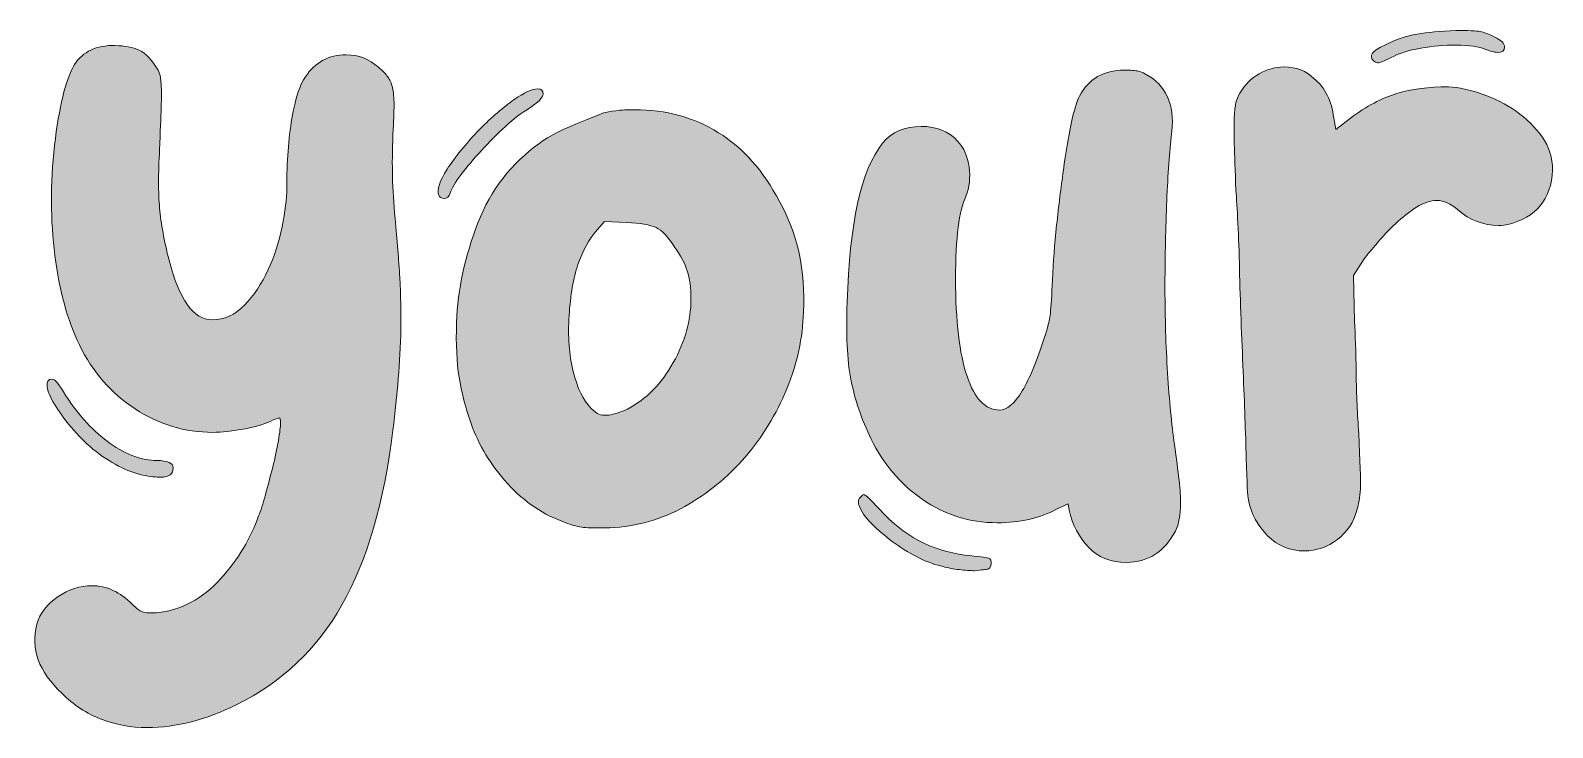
# Model space of a CAD drawing. Header units: inches. Extents: x 148 to 931, y -908 to -173.
# Drawn here: x 593.2 to 931.5, y -642.2 to -487.4 of the extents above; entities that cross this region are included whole.
import ezdxf

# ---------------------------------------------------------------- set-up
doc = ezdxf.new("R2010")
doc.units = ezdxf.units.IN
doc.header["$MEASUREMENT"] = 0
doc.layers.add('Layer 1', color=7, linetype='Continuous')

# ---------------------------------------------------------------- blocks, each defined once
blk = doc.blocks.new('block 4')
at = {"layer": 'Layer 1', "true_color": 0xe43b40}
h = blk.add_hatch(color=13, dxfattribs=at)
h.dxf.hatch_style = 2
edge = h.paths.add_edge_path()
edge.add_spline(control_points=[(931.48, -518.45), (931.17, -524.93), (927.85, -528.95), (921.52, -530.49), (921.06, -530.65), (920.37, -530.72), (919.44, -530.72), (916.2, -530.72), (913.19, -529.56), (910.41, -527.25), (908.87, -525.86), (907.32, -525.17), (905.78, -525.17), (904.39, -525.17), (902.89, -525.67), (901.27, -526.67), (899.65, -527.68), (898.1, -528.87), (896.64, -530.26), (895.17, -531.65), (893.82, -533.08), (892.58, -534.54), (891.35, -536.01), (890.34, -537.2), (889.58, -538.13), (889.58, -538.13), (887.26, -541.83), (887.26, -541.83), (887.26, -541.83), (887.49, -552.02), (887.49, -552.02), (887.64, -554.8), (887.76, -558.62), (887.84, -563.48), (887.91, -568.34), (888.11, -572.78), (888.42, -576.79), (888.72, -583.13), (888.84, -587.25), (888.77, -589.18), (888.68, -591.11), (888.42, -592.69), (887.95, -593.93), (887.34, -596.55), (885.91, -598.71), (883.67, -600.41), (881.43, -602.11), (879, -602.96), (876.38, -602.96), (873.14, -602.96), (870.4, -601.84), (868.16, -599.6), (865.92, -597.37), (864.49, -594.7), (863.88, -591.61), (863.72, -591), (863.56, -587.91), (863.41, -582.35), (863.26, -576.79), (863.03, -570.39), (862.72, -563.13), (862.56, -559.43), (862.41, -555.61), (862.25, -551.67), (862.1, -547.74), (861.99, -543.96), (861.91, -540.33), (861.83, -536.71), (861.71, -533.35), (861.56, -530.26), (861.41, -527.17), (861.25, -524.7), (861.1, -522.85), (860.94, -518.53), (860.83, -515.09), (860.75, -512.55), (860.67, -510), (860.67, -508.03), (860.75, -506.64), (860.83, -505.26), (860.94, -504.21), (861.1, -503.52), (861.25, -502.82), (861.56, -502.09), (862.02, -501.32), (863.1, -499.47), (864.53, -498.04), (866.31, -497.04), (868.08, -496.03), (869.9, -495.53), (871.75, -495.53), (874.53, -495.53), (876.76, -496.38), (878.46, -498.08), (880.93, -500.09), (882.4, -503.02), (882.86, -506.88), (882.86, -506.88), (883.32, -509.42), (883.32, -509.42), (883.32, -509.42), (886.56, -506.88), (886.56, -506.88), (890.11, -504.25), (893.55, -502.44), (896.87, -501.43), (900.18, -500.43), (904, -499.93), (908.33, -499.93), (910.64, -500.09), (913.15, -500.62), (915.85, -501.55), (918.55, -502.48), (921.06, -503.75), (923.38, -505.37), (925.69, -506.99), (927.62, -508.88), (929.17, -511.04), (930.71, -513.21), (931.48, -515.67), (931.48, -518.45)], knot_values=[0, 0, 0, 0, 1, 1, 1, 2, 2, 2, 3, 3, 3, 4, 4, 4, 5, 5, 5, 6, 6, 6, 7, 7, 7, 8, 8, 8, 9, 9, 9, 10, 10, 10, 11, 11, 11, 12, 12, 12, 13, 13, 13, 14, 14, 14, 15, 15, 15, 16, 16, 16, 17, 17, 17, 18, 18, 18, 19, 19, 19, 20, 20, 20, 21, 21, 21, 22, 22, 22, 23, 23, 23, 24, 24, 24, 25, 25, 25, 26, 26, 26, 27, 27, 27, 28, 28, 28, 29, 29, 29, 30, 30, 30, 31, 31, 31, 32, 32, 32, 33, 33, 33, 34, 34, 34, 35, 35, 35, 36, 36, 36, 37, 37, 37, 38, 38, 38, 39, 39, 39, 40, 40, 40, 40], degree=3, periodic=1)
edge = h.paths.add_edge_path()
edge.add_spline(control_points=[(895.59, -493.45), (894.05, -494.22), (893.05, -494.6), (892.58, -494.6), (892.27, -494.6), (891.97, -494.45), (891.66, -494.14), (890.58, -493.06), (891.43, -491.91), (894.21, -490.67), (896.67, -489.44), (899.07, -488.62), (901.38, -488.24), (903.7, -487.85), (906.55, -487.58), (909.95, -487.43), (912.73, -487.43), (914.54, -487.51), (915.39, -487.66), (916.24, -487.81), (917.28, -488.2), (918.52, -488.82), (920.06, -489.59), (920.83, -490.36), (920.83, -491.13), (920.83, -491.91), (920.29, -492.29), (919.21, -492.29), (918.59, -492.29), (917.67, -492.06), (916.43, -491.6), (915.2, -490.98), (913.03, -490.67), (909.95, -490.67), (907.48, -490.67), (904.89, -490.9), (902.19, -491.36), (899.49, -491.83), (897.29, -492.52), (895.59, -493.45)], knot_values=[0, 0, 0, 0, 1, 1, 1, 2, 2, 2, 3, 3, 3, 4, 4, 4, 5, 5, 5, 6, 6, 6, 7, 7, 7, 8, 8, 8, 9, 9, 9, 10, 10, 10, 11, 11, 11, 12, 12, 12, 13, 13, 13, 13], degree=3, periodic=1)
h = blk.add_hatch(color=13, dxfattribs=at)
h.dxf.hatch_style = 2
edge = h.paths.add_edge_path()
edge.add_spline(control_points=[(674.27, -529.18), (674.73, -533.97), (675.07, -538.33), (675.31, -542.27), (675.54, -546.2), (675.61, -550.02), (675.54, -553.73), (675.46, -557.43), (675.27, -561.1), (674.96, -564.72), (674.65, -568.35), (674.27, -572.17), (673.8, -576.18), (671.79, -592.23), (668.01, -605.16), (662.46, -614.96), (656.9, -624.76), (649.1, -632.13), (639.07, -637.07), (632.28, -640.47), (625.64, -642.17), (619.16, -642.17), (615.61, -642.17), (612.22, -641.55), (608.98, -640.31), (605.73, -639.08), (602.8, -637.15), (600.18, -634.53), (595.08, -629.74), (593.23, -624.65), (594.62, -619.25), (595.39, -616.78), (596.97, -614.73), (599.37, -613.11), (601.76, -611.49), (604.26, -610.68), (606.89, -610.68), (610.13, -610.68), (613.14, -612.07), (615.92, -614.85), (616.69, -615.62), (617.31, -616.12), (617.77, -616.35), (618.24, -616.58), (618.85, -616.7), (619.63, -616.7), (619.63, -616.7), (621.25, -616.7), (621.25, -616.7), (626.8, -616.08), (631.55, -613.57), (635.48, -609.17), (639.42, -604.78), (642.24, -600.1), (643.94, -595.17), (644.4, -594.09), (644.9, -592.54), (645.44, -590.54), (645.98, -588.53), (646.52, -586.48), (647.06, -584.4), (647.6, -582.32), (648.02, -580.35), (648.33, -578.5), (648.64, -576.64), (648.8, -575.34), (648.8, -574.56), (648.8, -573.79), (648.72, -573.41), (648.57, -573.41), (648.57, -573.41), (647.18, -573.87), (647.18, -573.87), (645.79, -574.64), (643.7, -575.3), (640.93, -575.83), (638.15, -576.38), (635.75, -576.64), (633.75, -576.64), (627.57, -576.64), (621.82, -574.91), (616.5, -571.44), (611.17, -567.96), (607.04, -563.22), (604.11, -557.2), (601.49, -551.8), (599.67, -545.2), (598.67, -537.4), (597.67, -529.61), (597.63, -521.47), (598.56, -512.98), (599.63, -504.34), (601.03, -498.51), (602.72, -495.5), (604.42, -492.49), (607.28, -490.91), (611.29, -490.75), (613.45, -490.75), (615.3, -491.02), (616.85, -491.56), (618.39, -492.1), (619.78, -493.38), (621.01, -495.38), (621.48, -496), (621.79, -496.54), (621.94, -497), (622.09, -497.47), (622.21, -498.28), (622.29, -499.43), (622.37, -500.59), (622.37, -502.29), (622.29, -504.53), (622.21, -506.77), (622.09, -509.89), (621.94, -513.9), (621.63, -519.15), (621.63, -523.48), (621.94, -526.87), (622.25, -530.27), (622.94, -534.12), (624.03, -538.44), (626.34, -547.24), (629.5, -551.64), (633.52, -551.64), (636.29, -551.64), (638.73, -550.56), (640.81, -548.4), (642.89, -546.24), (644.63, -543.65), (646.02, -540.64), (647.41, -537.63), (648.45, -534.43), (649.15, -531.04), (649.84, -527.64), (650.19, -524.79), (650.19, -522.47), (650.19, -516.61), (650.57, -511.44), (651.34, -506.96), (652.12, -502.48), (653.12, -499.4), (654.35, -497.7), (656.51, -494.46), (659.52, -492.84), (663.38, -492.84), (666.16, -492.84), (668.55, -493.76), (670.56, -495.61), (671.49, -496.39), (672.18, -497.08), (672.64, -497.7), (673.11, -498.32), (673.46, -499.13), (673.69, -500.13), (673.92, -501.13), (674.03, -502.41), (674.03, -503.95), (674.03, -505.49), (673.95, -507.65), (673.8, -510.43), (673.65, -513.98), (673.61, -517.15), (673.69, -519.92), (673.76, -522.7), (673.95, -525.79), (674.27, -529.18)], knot_values=[0, 0, 0, 0, 1, 1, 1, 2, 2, 2, 3, 3, 3, 4, 4, 4, 5, 5, 5, 6, 6, 6, 7, 7, 7, 8, 8, 8, 9, 9, 9, 10, 10, 10, 11, 11, 11, 12, 12, 12, 13, 13, 13, 14, 14, 14, 15, 15, 15, 16, 16, 16, 17, 17, 17, 18, 18, 18, 19, 19, 19, 20, 20, 20, 21, 21, 21, 22, 22, 22, 23, 23, 23, 24, 24, 24, 25, 25, 25, 26, 26, 26, 27, 27, 27, 28, 28, 28, 29, 29, 29, 30, 30, 30, 31, 31, 31, 32, 32, 32, 33, 33, 33, 34, 34, 34, 35, 35, 35, 36, 36, 36, 37, 37, 37, 38, 38, 38, 39, 39, 39, 40, 40, 40, 41, 41, 41, 42, 42, 42, 43, 43, 43, 44, 44, 44, 45, 45, 45, 46, 46, 46, 47, 47, 47, 48, 48, 48, 49, 49, 49, 50, 50, 50, 51, 51, 51, 52, 52, 52, 53, 53, 53, 54, 54, 54, 55, 55, 55, 55], degree=3, periodic=1)
edge = h.paths.add_edge_path()
edge.add_spline(control_points=[(607.12, -580.35), (605.42, -578.96), (603.8, -577.34), (602.26, -575.49), (600.72, -573.64), (599.48, -571.94), (598.56, -570.39), (597.63, -568.85), (597.09, -567.54), (596.94, -566.46), (596.78, -565.38), (597.17, -564.84), (598.09, -564.84), (598.71, -564.84), (599.72, -566.08), (601.1, -568.54), (604.03, -573.02), (607.32, -576.53), (610.94, -579.08), (614.57, -581.62), (618, -582.9), (621.25, -582.9), (623.71, -582.9), (624.95, -583.44), (624.95, -584.52), (624.95, -585.91), (624.03, -586.6), (622.17, -586.6), (621.71, -586.6), (621.13, -586.56), (620.44, -586.48), (619.74, -586.41), (619.01, -586.29), (618.24, -586.14), (614.68, -585.36), (610.98, -583.44), (607.12, -580.35)], knot_values=[0, 0, 0, 0, 1, 1, 1, 2, 2, 2, 3, 3, 3, 4, 4, 4, 5, 5, 5, 6, 6, 6, 7, 7, 7, 8, 8, 8, 9, 9, 9, 10, 10, 10, 11, 11, 11, 12, 12, 12, 12], degree=3, periodic=1)
h = blk.add_hatch(color=13, dxfattribs=at)
h.dxf.hatch_style = 2
edge = h.paths.add_edge_path()
edge.add_spline(control_points=[(847.44, -579.34), (848.36, -585.52), (848.83, -589.88), (848.83, -592.42), (848.83, -594.97), (848.44, -597.02), (847.67, -598.56), (845.2, -603.19), (841.57, -605.5), (836.79, -605.5), (833.23, -605.5), (830.42, -604.38), (828.34, -602.15), (826.25, -599.91), (824.82, -597.17), (824.06, -593.93), (824.06, -593.93), (823.82, -592.54), (823.82, -592.54), (823.82, -592.54), (821.28, -593.7), (821.28, -593.7), (817.42, -595.7), (813.02, -596.71), (808.08, -596.71), (801.9, -596.71), (796.35, -594.97), (791.41, -591.5), (786.47, -588.02), (782.69, -583.59), (780.07, -578.18), (777.9, -573.71), (776.4, -569.27), (775.55, -564.87), (774.7, -560.47), (774.43, -554.8), (774.74, -547.85), (775.2, -530.26), (777.83, -518.45), (782.61, -512.43), (784.61, -509.96), (787.47, -508.73), (791.18, -508.73), (794.57, -508.73), (797.27, -509.81), (799.28, -511.97), (800.67, -513.51), (801.52, -515.44), (801.83, -517.76), (802.14, -520.07), (801.9, -522.24), (801.13, -524.24), (799.59, -527.33), (798.82, -533.42), (798.82, -542.53), (798.82, -551.95), (799.66, -559.16), (801.36, -564.18), (803.06, -569.19), (805.45, -571.7), (808.54, -571.7), (810.24, -571.7), (811.94, -570.28), (813.64, -567.42), (815.33, -564.56), (816.95, -560.67), (818.5, -555.73), (819.27, -553.57), (819.73, -551.72), (819.89, -550.17), (820.04, -548.63), (820.19, -546.16), (820.35, -542.76), (820.5, -538.91), (820.81, -534.85), (821.28, -530.61), (821.74, -526.36), (822.24, -522.31), (822.78, -518.45), (823.32, -514.6), (823.9, -511.16), (824.52, -508.15), (825.13, -505.14), (825.75, -503.1), (826.37, -502.01), (828.37, -498.16), (831.69, -496.23), (836.32, -496.23), (837.71, -496.23), (838.76, -496.31), (839.45, -496.46), (840.15, -496.61), (840.95, -497), (841.88, -497.61), (846.05, -500.24), (847.67, -504.72), (846.74, -511.04), (846.28, -515.21), (845.93, -520.3), (845.7, -526.32), (845.47, -532.34), (845.35, -538.52), (845.35, -544.84), (845.35, -551.17), (845.54, -557.39), (845.93, -563.48), (846.32, -569.58), (846.82, -574.87), (847.44, -579.34)], knot_values=[0, 0, 0, 0, 1, 1, 1, 2, 2, 2, 3, 3, 3, 4, 4, 4, 5, 5, 5, 6, 6, 6, 7, 7, 7, 8, 8, 8, 9, 9, 9, 10, 10, 10, 11, 11, 11, 12, 12, 12, 13, 13, 13, 14, 14, 14, 15, 15, 15, 16, 16, 16, 17, 17, 17, 18, 18, 18, 19, 19, 19, 20, 20, 20, 21, 21, 21, 22, 22, 22, 23, 23, 23, 24, 24, 24, 25, 25, 25, 26, 26, 26, 27, 27, 27, 28, 28, 28, 29, 29, 29, 30, 30, 30, 31, 31, 31, 32, 32, 32, 33, 33, 33, 34, 34, 34, 35, 35, 35, 36, 36, 36, 36], degree=3, periodic=1)
edge = h.paths.add_edge_path()
edge.add_spline(control_points=[(800.9, -603.88), (803.83, -604.19), (805.57, -604.43), (806.11, -604.58), (806.65, -604.73), (806.84, -605.19), (806.69, -605.97), (806.53, -606.58), (806.3, -606.93), (806, -607.01), (805.68, -607.09), (804.68, -607.2), (802.98, -607.35), (802.06, -607.35), (800.94, -607.28), (799.63, -607.12), (798.32, -606.97), (797.12, -606.74), (796.04, -606.43), (794.5, -606.12), (792.76, -605.5), (790.83, -604.58), (788.9, -603.65), (787.09, -602.57), (785.39, -601.34), (783.69, -600.1), (782.11, -598.79), (780.64, -597.4), (779.17, -596.01), (778.13, -594.62), (777.52, -593.23), (777.05, -592.31), (777.13, -591.54), (777.75, -590.92), (778.06, -590.61), (778.29, -590.45), (778.44, -590.45), (778.75, -590.45), (779.91, -591.54), (781.92, -593.7), (787.16, -599.56), (793.49, -602.96), (800.9, -603.88)], knot_values=[0, 0, 0, 0, 1, 1, 1, 2, 2, 2, 3, 3, 3, 4, 4, 4, 5, 5, 5, 6, 6, 6, 7, 7, 7, 8, 8, 8, 9, 9, 9, 10, 10, 10, 11, 11, 11, 12, 12, 12, 13, 13, 13, 14, 14, 14, 14], degree=3, periodic=1)
h = blk.add_hatch(color=13, dxfattribs=at)
h.dxf.hatch_style = 2
edge = h.paths.add_edge_path()
edge.add_spline(control_points=[(703.9, -504.79), (702.35, -505.72), (700.66, -507.03), (698.8, -508.73), (696.95, -510.43), (695.18, -512.2), (693.48, -514.05), (691.78, -515.91), (690.27, -517.68), (688.96, -519.38), (687.65, -521.08), (686.84, -522.47), (686.53, -523.55), (686.22, -524.32), (685.76, -524.7), (685.14, -524.7), (684.53, -524.7), (684.14, -524.47), (683.99, -524.01), (683.52, -522.77), (684.14, -520.85), (685.84, -518.22), (687.53, -515.6), (689.93, -512.66), (693.02, -509.42), (695.79, -506.64), (698.34, -504.44), (700.66, -502.82), (702.97, -501.2), (704.74, -500.39), (705.98, -500.39), (706.75, -500.39), (707.14, -500.78), (707.14, -501.55), (707.14, -502.32), (706.06, -503.4), (703.9, -504.79)], knot_values=[0, 0, 0, 0, 1, 1, 1, 2, 2, 2, 3, 3, 3, 4, 4, 4, 5, 5, 5, 6, 6, 6, 7, 7, 7, 8, 8, 8, 9, 9, 9, 10, 10, 10, 11, 11, 11, 12, 12, 12, 12], degree=3, periodic=1)
edge = h.paths.add_edge_path()
edge.add_spline(control_points=[(759.69, -525.4), (763.7, -532.5), (765.48, -540.68), (765.02, -549.94), (764.86, -555.65), (763.63, -561.32), (761.32, -566.95), (759, -572.59), (755.91, -577.64), (752.05, -582.12), (748.19, -586.6), (743.72, -590.26), (738.62, -593.12), (733.53, -595.97), (727.98, -597.56), (721.96, -597.86), (719.18, -597.86), (717.24, -597.83), (716.17, -597.75), (715.09, -597.67), (713.77, -597.32), (712.23, -596.71), (707.29, -595.01), (702.97, -592.12), (699.27, -588.02), (695.56, -583.94), (692.86, -579.5), (691.16, -574.71), (689.93, -571.16), (689.04, -567.73), (688.5, -564.41), (687.96, -561.09), (687.77, -557.04), (687.92, -552.25), (688.23, -544.84), (689.81, -537.48), (692.67, -530.14), (695.52, -522.81), (700.11, -516.91), (706.44, -512.43), (707.83, -511.35), (709.57, -510.35), (711.65, -509.42), (713.74, -508.5), (716.71, -507.26), (720.57, -505.72), (721.18, -505.57), (722.11, -505.41), (723.34, -505.26), (724.58, -505.1), (725.97, -505.02), (727.51, -505.02), (734.46, -505.02), (740.67, -506.72), (746.15, -510.12), (751.63, -513.51), (756.14, -518.61), (759.69, -525.4)], knot_values=[0, 0, 0, 0, 1, 1, 1, 2, 2, 2, 3, 3, 3, 4, 4, 4, 5, 5, 5, 6, 6, 6, 7, 7, 7, 8, 8, 8, 9, 9, 9, 10, 10, 10, 11, 11, 11, 12, 12, 12, 13, 13, 13, 14, 14, 14, 15, 15, 15, 16, 16, 16, 17, 17, 17, 18, 18, 18, 19, 19, 19, 19], degree=3, periodic=1)
edge = h.paths.add_edge_path()
edge.add_spline(control_points=[(740.01, -547.16), (740.01, -544.54), (739.74, -542.41), (739.2, -540.79), (738.66, -539.17), (737.7, -537.36), (736.31, -535.35), (734.92, -533.19), (733.57, -531.8), (732.26, -531.19), (730.95, -530.57), (728.74, -530.18), (725.66, -530.03), (725.66, -530.03), (720.8, -529.8), (720.8, -529.8), (720.8, -529.8), (719.18, -531.65), (719.18, -531.65), (717.33, -533.81), (715.9, -536.39), (714.89, -539.4), (713.89, -542.41), (713.23, -546.16), (712.93, -550.63), (712.61, -555.26), (712.93, -559.43), (713.85, -563.13), (714.78, -566.84), (716.09, -569.54), (717.79, -571.24), (718.56, -572.01), (719.14, -572.48), (719.52, -572.63), (719.91, -572.78), (720.64, -572.86), (721.73, -572.86), (722.34, -572.71), (723.03, -572.51), (723.81, -572.28), (724.58, -572.05), (725.27, -571.78), (725.89, -571.47), (730.06, -569.31), (733.45, -565.88), (736.08, -561.17), (738.7, -556.46), (740.01, -551.79), (740.01, -547.16)], knot_values=[0, 0, 0, 0, 1, 1, 1, 2, 2, 2, 3, 3, 3, 4, 4, 4, 5, 5, 5, 6, 6, 6, 7, 7, 7, 8, 8, 8, 9, 9, 9, 10, 10, 10, 11, 11, 11, 12, 12, 12, 13, 13, 13, 14, 14, 14, 15, 15, 15, 16, 16, 16, 16], degree=3, periodic=1)
at = {"layer": 'Layer 1', "lineweight": 0}
for points, knots in [([(895.59, -493.45), (894.05, -494.22), (893.05, -494.6), (892.58, -494.6), (892.27, -494.6), (891.97, -494.45), (891.66, -494.14), (890.58, -493.06), (891.43, -491.91), (894.21, -490.67), (896.67, -489.44), (899.07, -488.62), (901.38, -488.24), (903.7, -487.85), (906.55, -487.58), (909.95, -487.43), (912.73, -487.43), (914.54, -487.51), (915.39, -487.66), (916.24, -487.81), (917.28, -488.2), (918.52, -488.82), (920.06, -489.59), (920.83, -490.36), (920.83, -491.13), (920.83, -491.91), (920.29, -492.29), (919.21, -492.29), (918.59, -492.29), (917.67, -492.06), (916.43, -491.6), (915.2, -490.98), (913.03, -490.67), (909.95, -490.67), (907.48, -490.67), (904.89, -490.9), (902.19, -491.36), (899.49, -491.83), (897.29, -492.52), (895.59, -493.45)], [0, 0, 0, 0, 1, 1, 1, 2, 2, 2, 3, 3, 3, 4, 4, 4, 5, 5, 5, 6, 6, 6, 7, 7, 7, 8, 8, 8, 9, 9, 9, 10, 10, 10, 11, 11, 11, 12, 12, 12, 13, 13, 13, 13]), ([(674.27, -529.18), (674.73, -533.97), (675.07, -538.33), (675.31, -542.27), (675.54, -546.2), (675.61, -550.02), (675.54, -553.73), (675.46, -557.43), (675.27, -561.1), (674.96, -564.72), (674.65, -568.35), (674.27, -572.17), (673.8, -576.18), (671.79, -592.23), (668.01, -605.16), (662.46, -614.96), (656.9, -624.76), (649.1, -632.13), (639.07, -637.07), (632.28, -640.47), (625.64, -642.17), (619.16, -642.17), (615.61, -642.17), (612.22, -641.55), (608.98, -640.31), (605.73, -639.08), (602.8, -637.15), (600.18, -634.53), (595.08, -629.74), (593.23, -624.65), (594.62, -619.25), (595.39, -616.78), (596.97, -614.73), (599.37, -613.11), (601.76, -611.49), (604.26, -610.68), (606.89, -610.68), (610.13, -610.68), (613.14, -612.07), (615.92, -614.85), (616.69, -615.62), (617.31, -616.12), (617.77, -616.35), (618.24, -616.58), (618.85, -616.7), (619.63, -616.7), (619.63, -616.7), (621.25, -616.7), (621.25, -616.7), (626.8, -616.08), (631.55, -613.57), (635.48, -609.17), (639.42, -604.78), (642.24, -600.1), (643.94, -595.17), (644.4, -594.09), (644.9, -592.54), (645.44, -590.54), (645.98, -588.53), (646.52, -586.48), (647.06, -584.4), (647.6, -582.32), (648.02, -580.35), (648.33, -578.5), (648.64, -576.64), (648.8, -575.34), (648.8, -574.56), (648.8, -573.79), (648.72, -573.41), (648.57, -573.41), (648.57, -573.41), (647.18, -573.87), (647.18, -573.87), (645.79, -574.64), (643.7, -575.3), (640.93, -575.83), (638.15, -576.38), (635.75, -576.64), (633.75, -576.64), (627.57, -576.64), (621.82, -574.91), (616.5, -571.44), (611.17, -567.96), (607.04, -563.22), (604.11, -557.2), (601.49, -551.8), (599.67, -545.2), (598.67, -537.4), (597.67, -529.61), (597.63, -521.47), (598.56, -512.98), (599.63, -504.34), (601.03, -498.51), (602.72, -495.5), (604.42, -492.49), (607.28, -490.91), (611.29, -490.75), (613.45, -490.75), (615.3, -491.02), (616.85, -491.56), (618.39, -492.1), (619.78, -493.38), (621.01, -495.38), (621.48, -496), (621.79, -496.54), (621.94, -497), (622.09, -497.47), (622.21, -498.28), (622.29, -499.43), (622.37, -500.59), (622.37, -502.29), (622.29, -504.53), (622.21, -506.77), (622.09, -509.89), (621.94, -513.9), (621.63, -519.15), (621.63, -523.48), (621.94, -526.87), (622.25, -530.27), (622.94, -534.12), (624.03, -538.44), (626.34, -547.24), (629.5, -551.64), (633.52, -551.64), (636.29, -551.64), (638.73, -550.56), (640.81, -548.4), (642.89, -546.24), (644.63, -543.65), (646.02, -540.64), (647.41, -537.63), (648.45, -534.43), (649.15, -531.04), (649.84, -527.64), (650.19, -524.79), (650.19, -522.47), (650.19, -516.61), (650.57, -511.44), (651.34, -506.96), (652.12, -502.48), (653.12, -499.4), (654.35, -497.7), (656.51, -494.46), (659.52, -492.84), (663.38, -492.84), (666.16, -492.84), (668.55, -493.76), (670.56, -495.61), (671.49, -496.39), (672.18, -497.08), (672.64, -497.7), (673.11, -498.32), (673.46, -499.13), (673.69, -500.13), (673.92, -501.13), (674.03, -502.41), (674.03, -503.95), (674.03, -505.49), (673.95, -507.65), (673.8, -510.43), (673.65, -513.98), (673.61, -517.15), (673.69, -519.92), (673.76, -522.7), (673.95, -525.79), (674.27, -529.18)], [0, 0, 0, 0, 1, 1, 1, 2, 2, 2, 3, 3, 3, 4, 4, 4, 5, 5, 5, 6, 6, 6, 7, 7, 7, 8, 8, 8, 9, 9, 9, 10, 10, 10, 11, 11, 11, 12, 12, 12, 13, 13, 13, 14, 14, 14, 15, 15, 15, 16, 16, 16, 17, 17, 17, 18, 18, 18, 19, 19, 19, 20, 20, 20, 21, 21, 21, 22, 22, 22, 23, 23, 23, 24, 24, 24, 25, 25, 25, 26, 26, 26, 27, 27, 27, 28, 28, 28, 29, 29, 29, 30, 30, 30, 31, 31, 31, 32, 32, 32, 33, 33, 33, 34, 34, 34, 35, 35, 35, 36, 36, 36, 37, 37, 37, 38, 38, 38, 39, 39, 39, 40, 40, 40, 41, 41, 41, 42, 42, 42, 43, 43, 43, 44, 44, 44, 45, 45, 45, 46, 46, 46, 47, 47, 47, 48, 48, 48, 49, 49, 49, 50, 50, 50, 51, 51, 51, 52, 52, 52, 53, 53, 53, 54, 54, 54, 55, 55, 55, 55]), ([(847.44, -579.34), (848.36, -585.52), (848.83, -589.88), (848.83, -592.42), (848.83, -594.97), (848.44, -597.02), (847.67, -598.56), (845.2, -603.19), (841.57, -605.5), (836.79, -605.5), (833.23, -605.5), (830.42, -604.38), (828.34, -602.15), (826.25, -599.91), (824.82, -597.17), (824.06, -593.93), (824.06, -593.93), (823.82, -592.54), (823.82, -592.54), (823.82, -592.54), (821.28, -593.7), (821.28, -593.7), (817.42, -595.7), (813.02, -596.71), (808.08, -596.71), (801.9, -596.71), (796.35, -594.97), (791.41, -591.5), (786.47, -588.02), (782.69, -583.59), (780.07, -578.18), (777.9, -573.71), (776.4, -569.27), (775.55, -564.87), (774.7, -560.47), (774.43, -554.8), (774.74, -547.85), (775.2, -530.26), (777.83, -518.45), (782.61, -512.43), (784.61, -509.96), (787.47, -508.73), (791.18, -508.73), (794.57, -508.73), (797.27, -509.81), (799.28, -511.97), (800.67, -513.51), (801.52, -515.44), (801.83, -517.76), (802.14, -520.07), (801.9, -522.24), (801.13, -524.24), (799.59, -527.33), (798.82, -533.42), (798.82, -542.53), (798.82, -551.95), (799.66, -559.16), (801.36, -564.18), (803.06, -569.19), (805.45, -571.7), (808.54, -571.7), (810.24, -571.7), (811.94, -570.28), (813.64, -567.42), (815.33, -564.56), (816.95, -560.67), (818.5, -555.73), (819.27, -553.57), (819.73, -551.72), (819.89, -550.17), (820.04, -548.63), (820.19, -546.16), (820.35, -542.76), (820.5, -538.91), (820.81, -534.85), (821.28, -530.61), (821.74, -526.36), (822.24, -522.31), (822.78, -518.45), (823.32, -514.6), (823.9, -511.16), (824.52, -508.15), (825.13, -505.14), (825.75, -503.1), (826.37, -502.01), (828.37, -498.16), (831.69, -496.23), (836.32, -496.23), (837.71, -496.23), (838.76, -496.31), (839.45, -496.46), (840.15, -496.61), (840.95, -497), (841.88, -497.61), (846.05, -500.24), (847.67, -504.72), (846.74, -511.04), (846.28, -515.21), (845.93, -520.3), (845.7, -526.32), (845.47, -532.34), (845.35, -538.52), (845.35, -544.84), (845.35, -551.17), (845.54, -557.39), (845.93, -563.48), (846.32, -569.58), (846.82, -574.87), (847.44, -579.34)], [0, 0, 0, 0, 1, 1, 1, 2, 2, 2, 3, 3, 3, 4, 4, 4, 5, 5, 5, 6, 6, 6, 7, 7, 7, 8, 8, 8, 9, 9, 9, 10, 10, 10, 11, 11, 11, 12, 12, 12, 13, 13, 13, 14, 14, 14, 15, 15, 15, 16, 16, 16, 17, 17, 17, 18, 18, 18, 19, 19, 19, 20, 20, 20, 21, 21, 21, 22, 22, 22, 23, 23, 23, 24, 24, 24, 25, 25, 25, 26, 26, 26, 27, 27, 27, 28, 28, 28, 29, 29, 29, 30, 30, 30, 31, 31, 31, 32, 32, 32, 33, 33, 33, 34, 34, 34, 35, 35, 35, 36, 36, 36, 36]), ([(931.48, -518.45), (931.17, -524.93), (927.85, -528.95), (921.52, -530.49), (921.06, -530.65), (920.37, -530.72), (919.44, -530.72), (916.2, -530.72), (913.19, -529.56), (910.41, -527.25), (908.87, -525.86), (907.32, -525.17), (905.78, -525.17), (904.39, -525.17), (902.89, -525.67), (901.27, -526.67), (899.65, -527.68), (898.1, -528.87), (896.64, -530.26), (895.17, -531.65), (893.82, -533.08), (892.58, -534.54), (891.35, -536.01), (890.34, -537.2), (889.58, -538.13), (889.58, -538.13), (887.26, -541.83), (887.26, -541.83), (887.26, -541.83), (887.49, -552.02), (887.49, -552.02), (887.64, -554.8), (887.76, -558.62), (887.84, -563.48), (887.91, -568.34), (888.11, -572.78), (888.42, -576.79), (888.72, -583.13), (888.84, -587.25), (888.77, -589.18), (888.68, -591.11), (888.42, -592.69), (887.95, -593.93), (887.34, -596.55), (885.91, -598.71), (883.67, -600.41), (881.43, -602.11), (879, -602.96), (876.38, -602.96), (873.14, -602.96), (870.4, -601.84), (868.16, -599.6), (865.92, -597.37), (864.49, -594.7), (863.88, -591.61), (863.72, -591), (863.56, -587.91), (863.41, -582.35), (863.26, -576.79), (863.03, -570.39), (862.72, -563.13), (862.56, -559.43), (862.41, -555.61), (862.25, -551.67), (862.1, -547.74), (861.99, -543.96), (861.91, -540.33), (861.83, -536.71), (861.71, -533.35), (861.56, -530.26), (861.41, -527.17), (861.25, -524.7), (861.1, -522.85), (860.94, -518.53), (860.83, -515.09), (860.75, -512.55), (860.67, -510), (860.67, -508.03), (860.75, -506.64), (860.83, -505.26), (860.94, -504.21), (861.1, -503.52), (861.25, -502.82), (861.56, -502.09), (862.02, -501.32), (863.1, -499.47), (864.53, -498.04), (866.31, -497.04), (868.08, -496.03), (869.9, -495.53), (871.75, -495.53), (874.53, -495.53), (876.76, -496.38), (878.46, -498.08), (880.93, -500.09), (882.4, -503.02), (882.86, -506.88), (882.86, -506.88), (883.32, -509.42), (883.32, -509.42), (883.32, -509.42), (886.56, -506.88), (886.56, -506.88), (890.11, -504.25), (893.55, -502.44), (896.87, -501.43), (900.18, -500.43), (904, -499.93), (908.33, -499.93), (910.64, -500.09), (913.15, -500.62), (915.85, -501.55), (918.55, -502.48), (921.06, -503.75), (923.38, -505.37), (925.69, -506.99), (927.62, -508.88), (929.17, -511.04), (930.71, -513.21), (931.48, -515.67), (931.48, -518.45)], [0, 0, 0, 0, 1, 1, 1, 2, 2, 2, 3, 3, 3, 4, 4, 4, 5, 5, 5, 6, 6, 6, 7, 7, 7, 8, 8, 8, 9, 9, 9, 10, 10, 10, 11, 11, 11, 12, 12, 12, 13, 13, 13, 14, 14, 14, 15, 15, 15, 16, 16, 16, 17, 17, 17, 18, 18, 18, 19, 19, 19, 20, 20, 20, 21, 21, 21, 22, 22, 22, 23, 23, 23, 24, 24, 24, 25, 25, 25, 26, 26, 26, 27, 27, 27, 28, 28, 28, 29, 29, 29, 30, 30, 30, 31, 31, 31, 32, 32, 32, 33, 33, 33, 34, 34, 34, 35, 35, 35, 36, 36, 36, 37, 37, 37, 38, 38, 38, 39, 39, 39, 40, 40, 40, 40]), ([(703.9, -504.79), (702.35, -505.72), (700.66, -507.03), (698.8, -508.73), (696.95, -510.43), (695.18, -512.2), (693.48, -514.05), (691.78, -515.91), (690.27, -517.68), (688.96, -519.38), (687.65, -521.08), (686.84, -522.47), (686.53, -523.55), (686.22, -524.32), (685.76, -524.7), (685.14, -524.7), (684.53, -524.7), (684.14, -524.47), (683.99, -524.01), (683.52, -522.77), (684.14, -520.85), (685.84, -518.22), (687.53, -515.6), (689.93, -512.66), (693.02, -509.42), (695.79, -506.64), (698.34, -504.44), (700.66, -502.82), (702.97, -501.2), (704.74, -500.39), (705.98, -500.39), (706.75, -500.39), (707.14, -500.78), (707.14, -501.55), (707.14, -502.32), (706.06, -503.4), (703.9, -504.79)], [0, 0, 0, 0, 1, 1, 1, 2, 2, 2, 3, 3, 3, 4, 4, 4, 5, 5, 5, 6, 6, 6, 7, 7, 7, 8, 8, 8, 9, 9, 9, 10, 10, 10, 11, 11, 11, 12, 12, 12, 12]), ([(759.69, -525.4), (763.7, -532.5), (765.48, -540.68), (765.02, -549.94), (764.86, -555.65), (763.63, -561.32), (761.32, -566.95), (759, -572.59), (755.91, -577.64), (752.05, -582.12), (748.19, -586.6), (743.72, -590.26), (738.62, -593.12), (733.53, -595.97), (727.98, -597.56), (721.96, -597.86), (719.18, -597.86), (717.24, -597.83), (716.17, -597.75), (715.09, -597.67), (713.77, -597.32), (712.23, -596.71), (707.29, -595.01), (702.97, -592.12), (699.27, -588.02), (695.56, -583.94), (692.86, -579.5), (691.16, -574.71), (689.93, -571.16), (689.04, -567.73), (688.5, -564.41), (687.96, -561.09), (687.77, -557.04), (687.92, -552.25), (688.23, -544.84), (689.81, -537.48), (692.67, -530.14), (695.52, -522.81), (700.11, -516.91), (706.44, -512.43), (707.83, -511.35), (709.57, -510.35), (711.65, -509.42), (713.74, -508.5), (716.71, -507.26), (720.57, -505.72), (721.18, -505.57), (722.11, -505.41), (723.34, -505.26), (724.58, -505.1), (725.97, -505.02), (727.51, -505.02), (734.46, -505.02), (740.67, -506.72), (746.15, -510.12), (751.63, -513.51), (756.14, -518.61), (759.69, -525.4)], [0, 0, 0, 0, 1, 1, 1, 2, 2, 2, 3, 3, 3, 4, 4, 4, 5, 5, 5, 6, 6, 6, 7, 7, 7, 8, 8, 8, 9, 9, 9, 10, 10, 10, 11, 11, 11, 12, 12, 12, 13, 13, 13, 14, 14, 14, 15, 15, 15, 16, 16, 16, 17, 17, 17, 18, 18, 18, 19, 19, 19, 19]), ([(740.01, -547.16), (740.01, -544.54), (739.74, -542.41), (739.2, -540.79), (738.66, -539.17), (737.7, -537.36), (736.31, -535.35), (734.92, -533.19), (733.57, -531.8), (732.26, -531.19), (730.95, -530.57), (728.74, -530.18), (725.66, -530.03), (725.66, -530.03), (720.8, -529.8), (720.8, -529.8), (720.8, -529.8), (719.18, -531.65), (719.18, -531.65), (717.33, -533.81), (715.9, -536.39), (714.89, -539.4), (713.89, -542.41), (713.23, -546.16), (712.93, -550.63), (712.61, -555.26), (712.93, -559.43), (713.85, -563.13), (714.78, -566.84), (716.09, -569.54), (717.79, -571.24), (718.56, -572.01), (719.14, -572.48), (719.52, -572.63), (719.91, -572.78), (720.64, -572.86), (721.73, -572.86), (722.34, -572.71), (723.03, -572.51), (723.81, -572.28), (724.58, -572.05), (725.27, -571.78), (725.89, -571.47), (730.06, -569.31), (733.45, -565.88), (736.08, -561.17), (738.7, -556.46), (740.01, -551.79), (740.01, -547.16)], [0, 0, 0, 0, 1, 1, 1, 2, 2, 2, 3, 3, 3, 4, 4, 4, 5, 5, 5, 6, 6, 6, 7, 7, 7, 8, 8, 8, 9, 9, 9, 10, 10, 10, 11, 11, 11, 12, 12, 12, 13, 13, 13, 14, 14, 14, 15, 15, 15, 16, 16, 16, 16]), ([(607.12, -580.35), (605.42, -578.96), (603.8, -577.34), (602.26, -575.49), (600.72, -573.64), (599.48, -571.94), (598.56, -570.39), (597.63, -568.85), (597.09, -567.54), (596.94, -566.46), (596.78, -565.38), (597.17, -564.84), (598.09, -564.84), (598.71, -564.84), (599.72, -566.08), (601.1, -568.54), (604.03, -573.02), (607.32, -576.53), (610.94, -579.08), (614.57, -581.62), (618, -582.9), (621.25, -582.9), (623.71, -582.9), (624.95, -583.44), (624.95, -584.52), (624.95, -585.91), (624.03, -586.6), (622.17, -586.6), (621.71, -586.6), (621.13, -586.56), (620.44, -586.48), (619.74, -586.41), (619.01, -586.29), (618.24, -586.14), (614.68, -585.36), (610.98, -583.44), (607.12, -580.35)], [0, 0, 0, 0, 1, 1, 1, 2, 2, 2, 3, 3, 3, 4, 4, 4, 5, 5, 5, 6, 6, 6, 7, 7, 7, 8, 8, 8, 9, 9, 9, 10, 10, 10, 11, 11, 11, 12, 12, 12, 12]), ([(800.9, -603.88), (803.83, -604.19), (805.57, -604.43), (806.11, -604.58), (806.65, -604.73), (806.84, -605.19), (806.69, -605.97), (806.53, -606.58), (806.3, -606.93), (806, -607.01), (805.68, -607.09), (804.68, -607.2), (802.98, -607.35), (802.06, -607.35), (800.94, -607.28), (799.63, -607.12), (798.32, -606.97), (797.12, -606.74), (796.04, -606.43), (794.5, -606.12), (792.76, -605.5), (790.83, -604.58), (788.9, -603.65), (787.09, -602.57), (785.39, -601.34), (783.69, -600.1), (782.11, -598.79), (780.64, -597.4), (779.17, -596.01), (778.13, -594.62), (777.52, -593.23), (777.05, -592.31), (777.13, -591.54), (777.75, -590.92), (778.06, -590.61), (778.29, -590.45), (778.44, -590.45), (778.75, -590.45), (779.91, -591.54), (781.92, -593.7), (787.16, -599.56), (793.49, -602.96), (800.9, -603.88)], [0, 0, 0, 0, 1, 1, 1, 2, 2, 2, 3, 3, 3, 4, 4, 4, 5, 5, 5, 6, 6, 6, 7, 7, 7, 8, 8, 8, 9, 9, 9, 10, 10, 10, 11, 11, 11, 12, 12, 12, 13, 13, 13, 14, 14, 14, 14])]:
    blk.add_open_spline(points, degree=3, knots=knots, dxfattribs=at)
blk = doc.blocks.new('block 2')
at = {"layer": 'Layer 1'}
blk.add_blockref('block 4', (0, 0), dxfattribs=at)

msp = doc.modelspace()

# ---------------------------------------------------------------- block references
at = {"layer": 'Layer 1'}
msp.add_blockref('block 2', (0, 0), dxfattribs=at)

doc.saveas('drawing.dxf')
